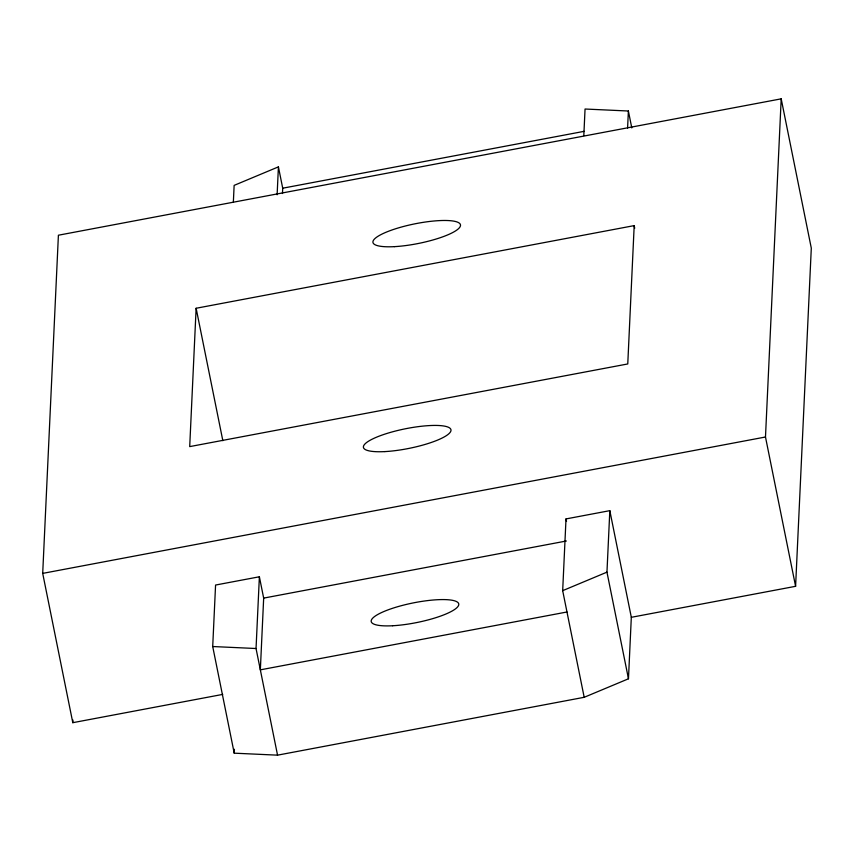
<?xml version="1.0" encoding="UTF-8"?>
<svg xmlns="http://www.w3.org/2000/svg" width="854" height="854" viewBox="0 0 854 854"><rect width="100%" height="100%" fill="white"/><g stroke="black" fill="none" stroke-linecap="round" stroke-linejoin="round"><path stroke-width="1.28" d="M222.734 694.398L72.803 722.687L42.7 573.386L58.403 235.213L781.196 98.84L811.3 248.14L795.597 586.314L631.319 617.303L628.469 678.791L584.189 697.302L277.55 755.16L234.22 753.175L212.71 646.531L215.571 585.043L259.381 576.781L263.672 598.11L260.342 669.846L566.981 611.987M72.803 722.687L72.932 720.029M196.132 308.262L189.705 446.61L627.765 363.953L634.191 225.616L196.132 308.262L222.841 440.696M233.345 202.387L234.135 185.382L278.415 166.872L282.717 188.2L282.471 193.516M234.22 753.175L234.402 749.257M277.55 755.16L256.04 648.517L259.381 576.781M277.123 194.765L278.415 166.872M584.189 697.302L562.679 590.658L566.01 518.922L609.82 510.66L631.319 617.303M583.816 135.594L585.054 109.024L628.384 111.009L631.789 127.919M628.469 678.791L606.959 572.148L609.82 510.66M627.594 128.015L628.384 111.009M795.597 586.314L765.483 437.002L781.196 98.84M562.679 590.658L606.959 572.148M282.717 188.2L584.115 131.345M42.7 573.386L765.483 437.002M263.672 598.11L566.383 540.998M212.71 646.531L256.04 648.517M634.191 225.616L634.714 228.21M566.01 518.922L566.522 521.431M384.876 451.595A44.643 9.97 -11.4 0 0 450.997 430.32A44.643 9.97 -11.4 0 0 385.698 433.843A44.643 9.97 -11.4 0 0 384.876 451.595M394.388 246.646A44.643 9.97 -11.4 0 0 460.509 225.371A44.643 9.97 -11.4 0 0 395.221 228.893A44.643 9.97 -11.4 0 0 394.388 246.646M392.659 625.747A44.643 9.97 -11.4 0 0 458.779 604.472A44.643 9.97 -11.4 0 0 393.481 607.995A44.643 9.97 -11.4 0 0 392.659 625.747"/></g></svg>
